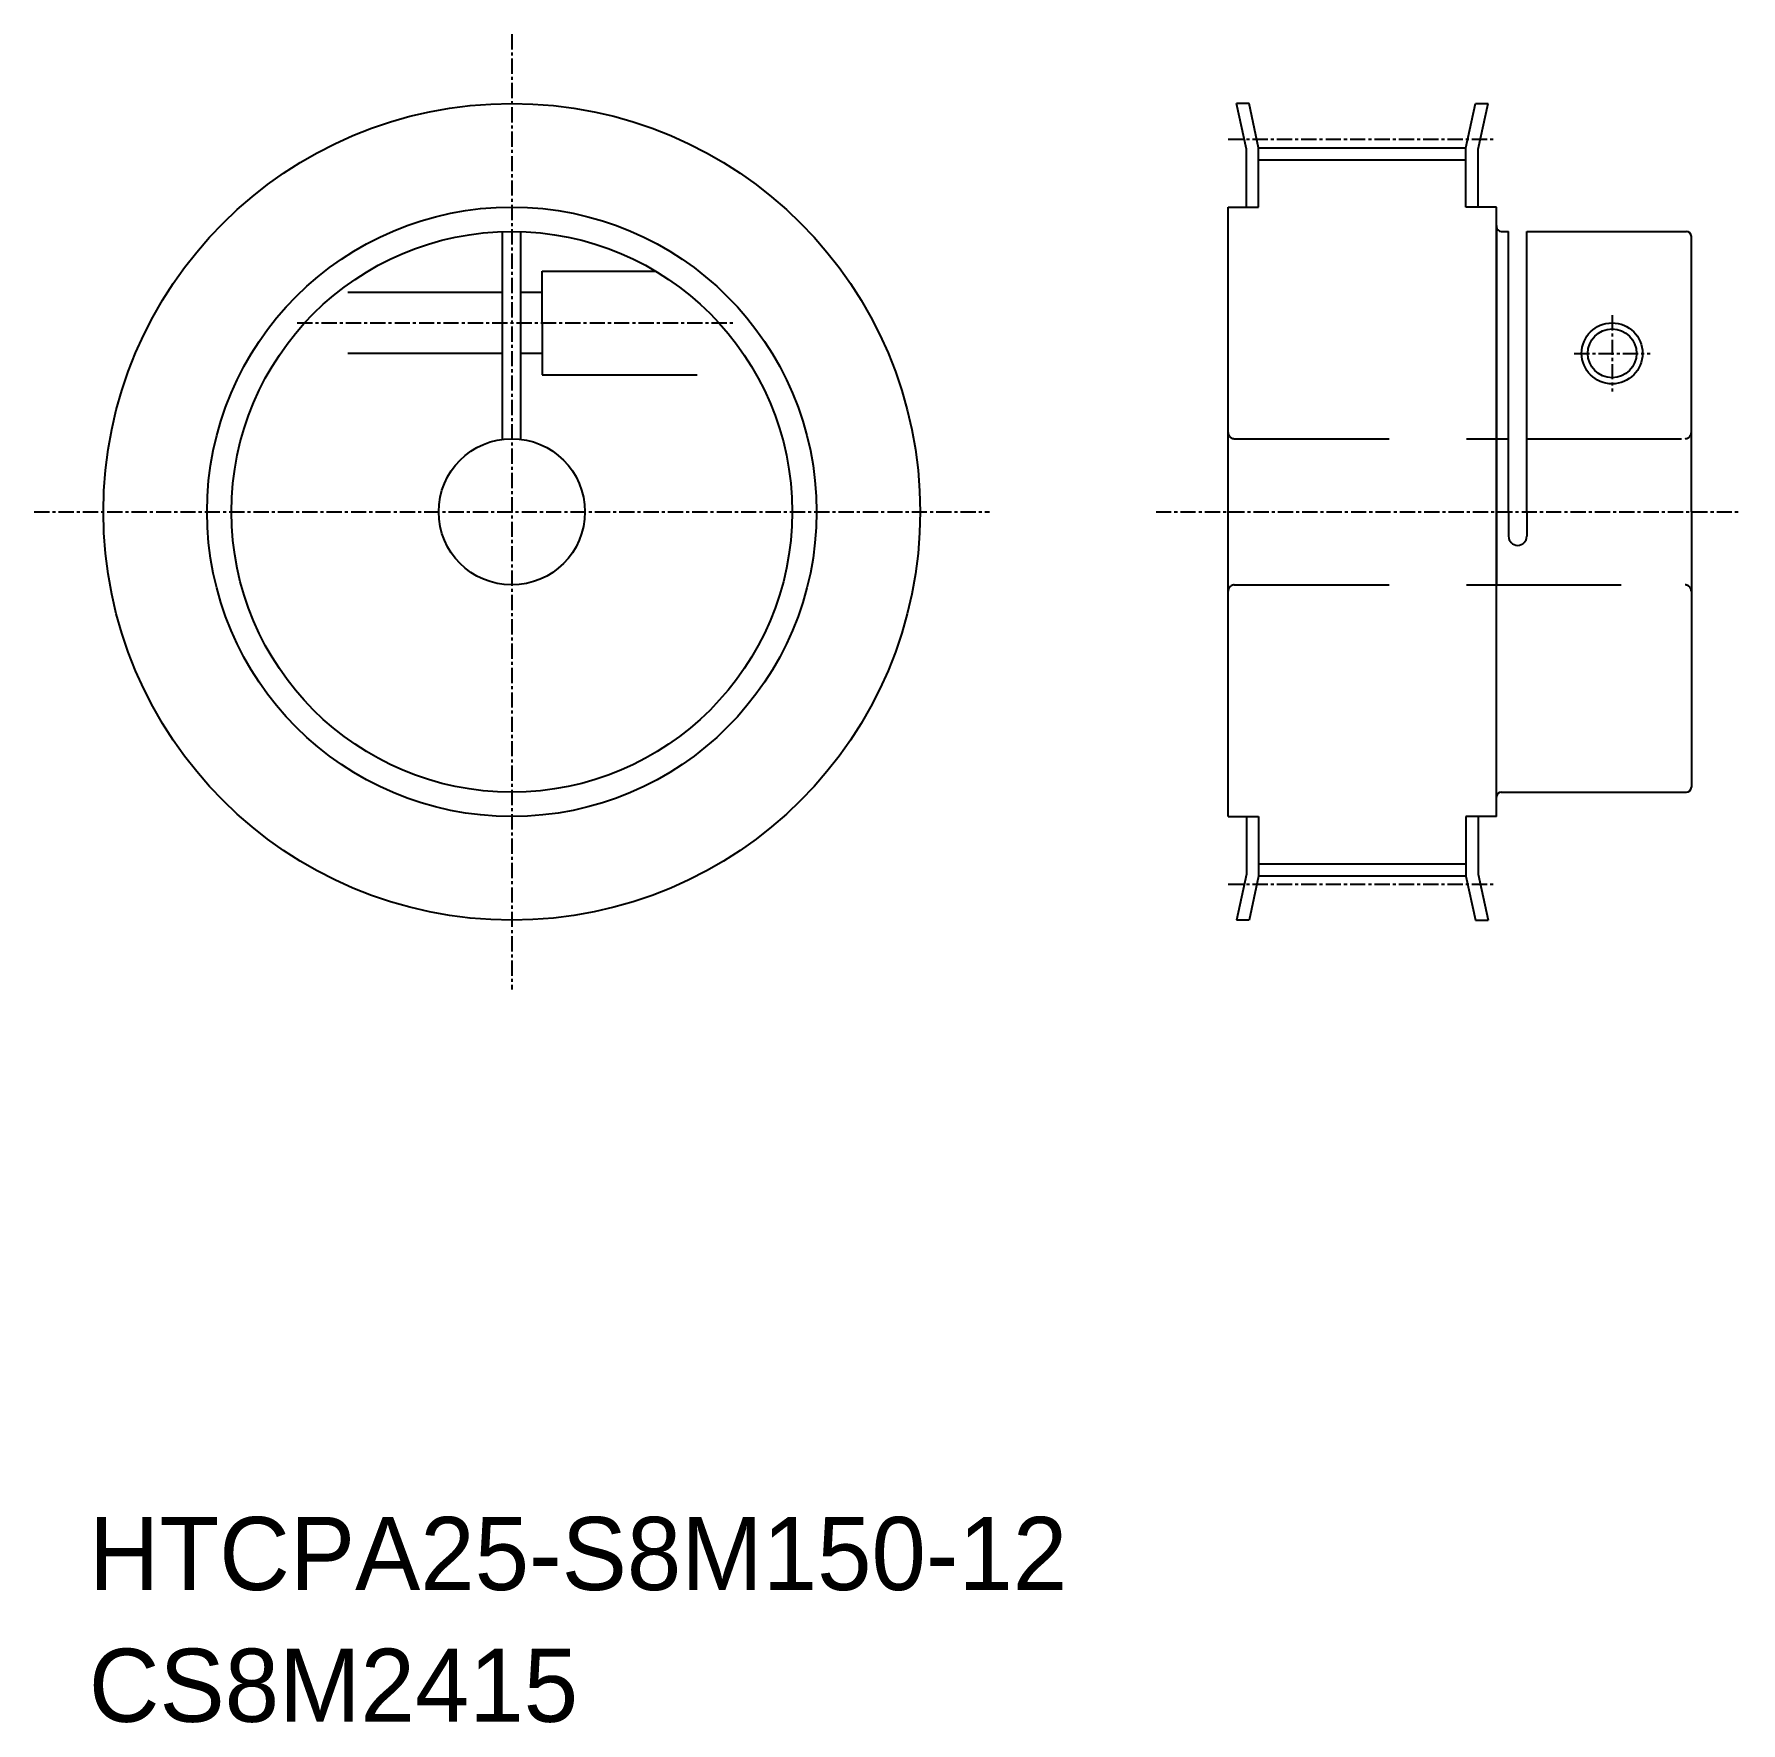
# Model space of a CAD drawing. Extents: x -290 to -150, y -61 to 78.
import ezdxf

# ---------------------------------------------------------------- set-up
doc = ezdxf.new("R2010")
doc.units = 0
doc.linetypes.add('CENTER', pattern=[2, 1.25, -0.25, 0.25, -0.25])
doc.linetypes.add('DASHED', pattern=[19.05, 12.7, -6.35])
doc.layers.get('0').update_dxf_attribs({"linetype": 'CONTINUOUS'})
for name, color, linetype in [('CENTER', 1, 'CENTER'), ('JISSEN', 3, 'CONTINUOUS'), ('SAISEN', 7, 'CONTINUOUS')]:
    doc.layers.add(name, color=color, linetype=linetype)

msp = doc.modelspace()

# ---------------------------------------------------------------- linework, layer by layer
at = {"color": 7, "linetype": 'CONTINUOUS'}
for p, q in [((-190.8, 71.96), (-191.83, 71.96)), ((-191.02, 68.2), (-191.83, 71.96)), ((-190.02, 68.33), (-190.8, 71.96)), ((-173.02, 68.33), (-172.23, 71.96)), ((-172.24, 71.96), (-171.2, 71.96)), ((-172.02, 68.2), (-171.2, 71.96)), ((-191.02, 63.46), (-191.02, 68.2)), ((-190.02, 68.33), (-173.02, 68.33)), ((-190.02, 63.46), (-190.02, 68.33)), ((-190.02, 67.33), (-173.02, 67.33)), ((-173.02, 63.46), (-173.02, 68.33)), ((-172.02, 63.46), (-172.02, 68.2)), ((-192.52, 13.46), (-192.52, 63.46)), ((-192.52, 63.46), (-190.02, 63.46)), ((-170.52, 63.46), (-173.02, 63.46)), ((-170.52, 13.46), (-170.52, 63.46)), ((-170.52, 61.96), (-170.52, 32.46)), ((-252.04, 44.44), (-252.04, 61.45)), ((-250.54, 44.44), (-250.54, 61.45)), ((-170.11, 61.46), (-169.52, 61.46)), ((-169.52, 38.46), (-169.52, 61.46)), ((-168.02, 38.46), (-168.02, 61.46)), ((-168.02, 61.46), (-154.93, 61.46)), ((-154.52, 38.46), (-154.52, 61.05)), ((-169.52, 38.46), (-169.52, 36.46)), ((-168.02, 38.46), (-168.02, 36.46)), ((-154.52, 38.46), (-154.52, 15.87)), ((-170.11, 15.46), (-154.93, 15.46)), ((-192.52, 13.46), (-190.02, 13.46)), ((-191.02, 13.46), (-191.02, 8.72)), ((-190.02, 13.46), (-190.02, 8.58)), ((-173.02, 13.46), (-173.02, 8.58)), ((-170.52, 13.46), (-173.02, 13.46)), ((-172.02, 13.46), (-172.02, 8.72)), ((-191.02, 8.72), (-191.83, 4.96)), ((-190.02, 8.58), (-190.8, 4.96)), ((-190.02, 9.59), (-173.02, 9.59)), ((-190.02, 8.59), (-173.02, 8.59)), ((-173.02, 8.58), (-172.23, 4.96)), ((-172.02, 8.72), (-171.2, 4.96)), ((-190.8, 4.96), (-191.83, 4.96)), ((-172.24, 4.96), (-171.2, 4.96))]:
    msp.add_line(p, q, dxfattribs=at)
at = {"color": 3, "linetype": 'DASHED'}
for p, q in [((-248.79, 53.96), (-248.79, 58.21)), ((-248.79, 58.21), (-239.5, 58.21)), ((-252.04, 56.46), (-265.61, 56.46)), ((-248.79, 56.46), (-250.54, 56.46)), ((-248.79, 53.96), (-248.79, 49.71)), ((-252.04, 51.46), (-270.26, 51.46)), ((-248.79, 51.46), (-250.54, 51.46)), ((-248.79, 49.71), (-231.23, 49.71)), ((-192.02, 44.46), (-169.52, 44.46)), ((-168.02, 44.46), (-155.02, 44.46)), ((-192.02, 32.46), (-155.02, 32.46))]:
    msp.add_line(p, q, dxfattribs=at)
at = {"color": 7, "linetype": 'CONTINUOUS'}
for radius in [33.5, 25, 23, 6]:
    msp.add_circle((-251.29, 38.46), radius, dxfattribs=at)
for centre, radius, start, end in [((-170.11, 61.87), 0.41, 180, 270), ((-154.93, 61.05), 0.41, 0, 90), ((-168.77, 36.46), 0.75, 180, 0), ((-170.11, 15.05), 0.41, 90, 180), ((-154.93, 15.87), 0.41, 270, 0)]:
    msp.add_arc(centre, radius, start, end, dxfattribs=at)
at = {"color": 3, "linetype": 'DASHED'}
for centre, start, end in [((-192.02, 44.96), 180, 270), ((-155.02, 44.96), 270, 0), ((-192.02, 31.96), 90, 180), ((-155.02, 31.96), 0, 90)]:
    msp.add_arc(centre, 0.5, start, end, dxfattribs=at)
at = {"layer": 'CENTER', "color": 1, "linetype": 'CENTER'}
for p, q in [((-251.29, 77.65), (-251.29, -0.73)), ((-192.52, 69.02), (-170.52, 69.02)), ((-268.9, 53.96), (-233.15, 53.96)), ((-161.02, 54.58), (-161.02, 48.34)), ((-164.14, 51.46), (-157.9, 51.46)), ((-290.48, 38.46), (-212.1, 38.46)), ((-198.44, 38.46), (-150.46, 38.46)), ((-192.52, 7.9), (-170.52, 7.9))]:
    msp.add_line(p, q, dxfattribs=at)
at = {"layer": 'JISSEN'}
msp.add_circle((-161.02, 51.46), 2, dxfattribs=at)
at = {"layer": 'SAISEN'}
msp.add_circle((-161.02, 51.46), 2.5, dxfattribs=at)

# ---------------------------------------------------------------- texts
at = {"color": 7, "linetype": 'CONTINUOUS'}
for s, p in [('HTCPA25-S8M150-12', (-285.99, -50)), ('CS8M2415', (-285.99, -60.81))]:
    msp.add_text(s, height=6, dxfattribs=at).set_placement(p)

doc.saveas('drawing.dxf')
